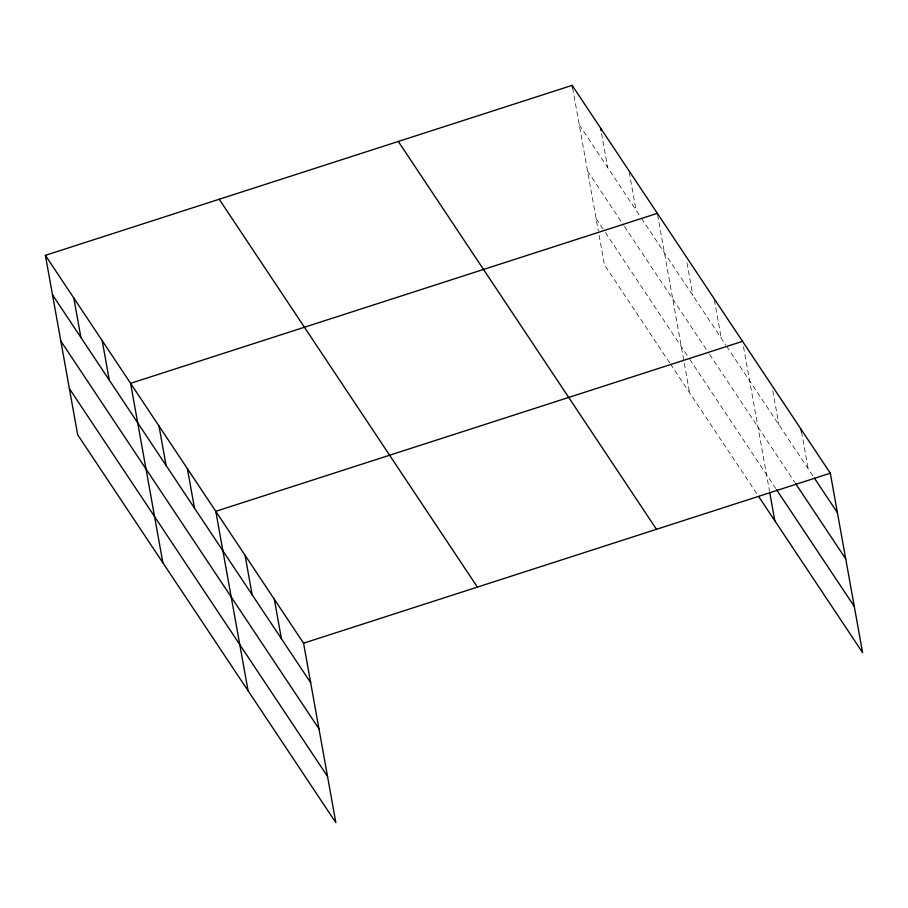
<?xml version="1.0" encoding="UTF-8"?>
<svg xmlns="http://www.w3.org/2000/svg" width="908" height="908" viewBox="0 0 908 908"><rect width="100%" height="100%" fill="white"/><g stroke="black" fill="none" stroke-linecap="round" stroke-linejoin="round"><path stroke-width="0.68" stroke-dasharray="4.54 3.41" d="M579.259 124.85L640.651 217.091M641.423 218.249L725.844 345.085M726.616 346.243L813.545 476.836M587.567 171.044L623.637 225.229M624.409 226.387L708.83 353.223M709.602 354.37L794.909 482.545M596.125 218.624L604.569 231.313M605.341 232.459L688.99 358.149M689.762 359.296L775.75 488.481M669.673 362.825L604.433 264.807L598.565 232.21M670.445 363.972L757.942 495.428M801.548 431.981L808.154 468.744M772.776 390.746L778.905 424.785M743.516 346.788L769.451 490.899M714.38 300.037L721.247 338.162M686.97 262.821L692.849 295.509M657.585 214.719L689.626 392.801M629.187 172.055L636.054 210.179M601.527 133.476L607.656 167.515M572.642 88.087L598.327 230.848"/><path stroke-width="1.36" d="M45.4 255.341L303.567 643.193L335.846 822.637L77.691 434.796L45.4 255.341L572.154 85.363L830.309 473.204L862.6 652.659L758.702 496.574M657.347 213.357L130.593 383.335L162.884 562.778M742.54 341.34L215.786 511.317L248.077 690.772M303.567 643.193L830.309 473.204M814.317 477.994L837.414 512.702M795.68 483.692L845.723 558.885M776.522 489.639L854.292 606.476M398.317 141.455L656.484 529.307M219.225 199.249L477.392 587.09M52.505 294.828L310.672 682.68M60.813 341.022L318.98 728.863M69.383 388.601L327.538 776.454M801.049 429.257L801.548 431.981M769.689 492.261L774.819 520.795M600.551 128.028L601.039 130.752M572.154 85.363L572.642 88.087M274.307 599.235L281.412 638.721M245.047 555.276L252.152 594.763M187.388 468.653L194.494 508.151M158.991 426L166.096 465.486M102.195 340.67L109.3 380.157M73.798 298.006L80.903 337.492"/></g></svg>
